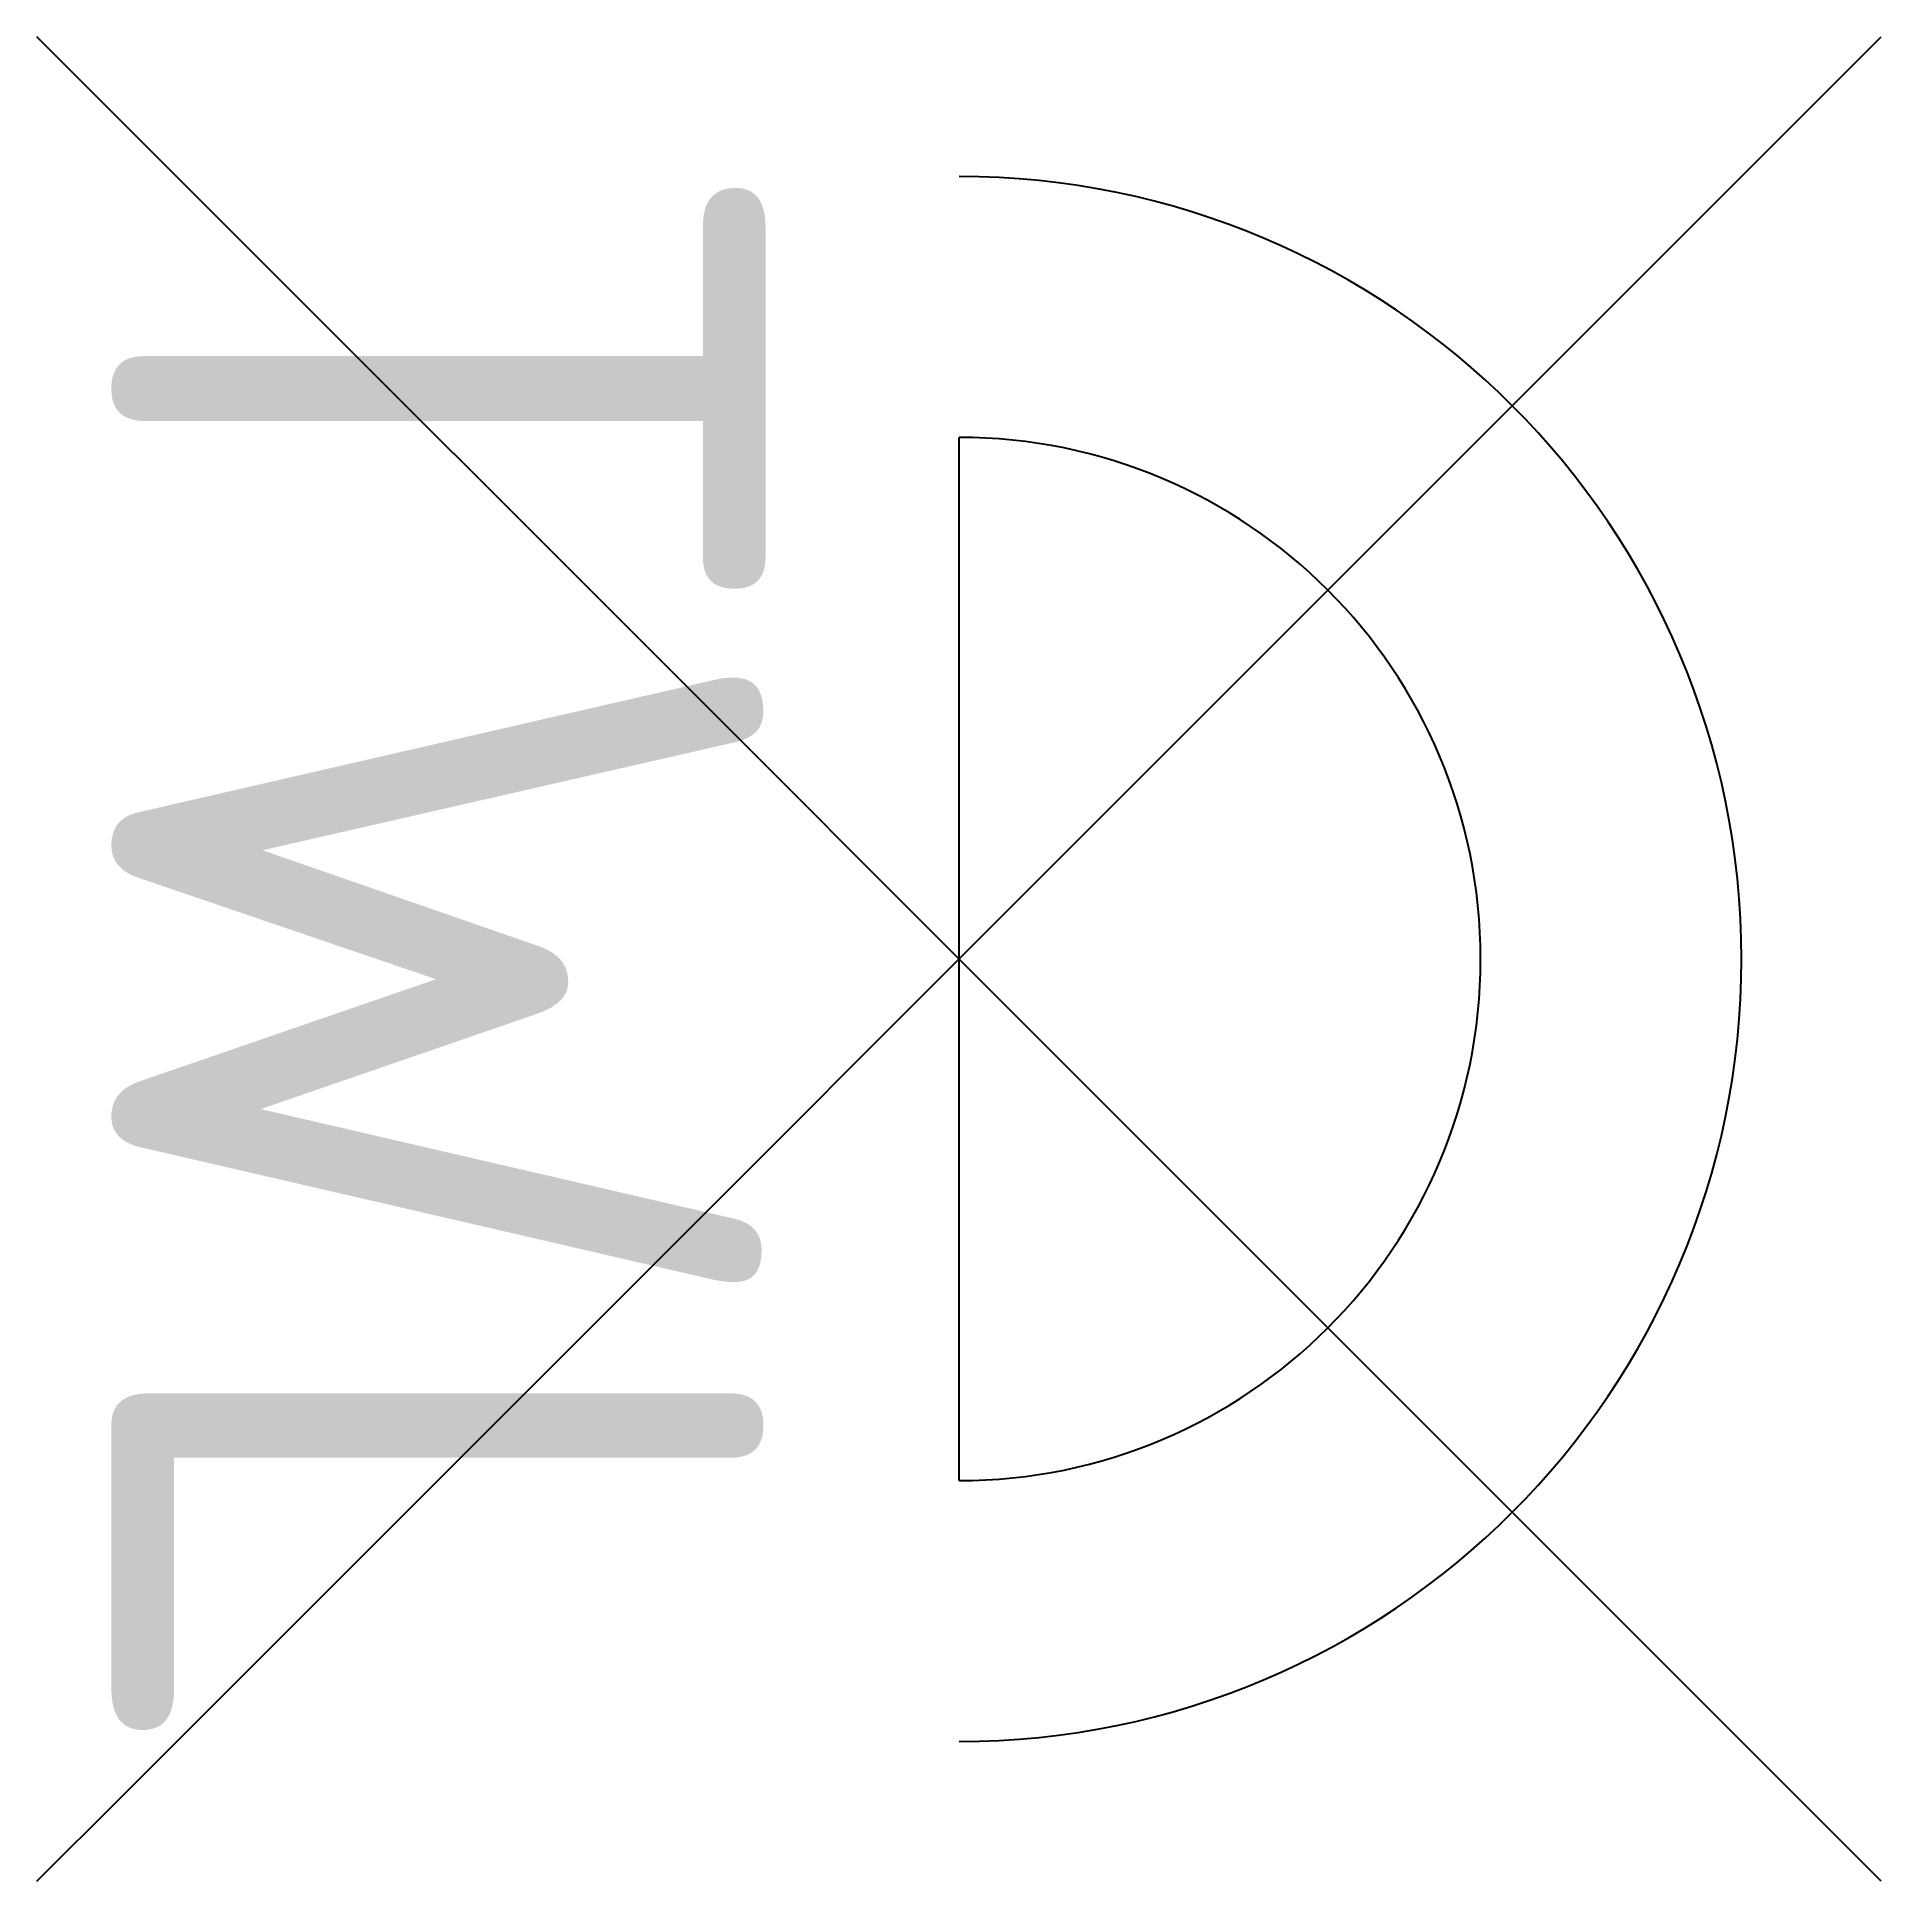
# Model space of a CAD drawing. Header units: metres. Extents: x -0.00654 to 0.00054, y -0.00354 to 0.00354.
import ezdxf

# ---------------------------------------------------------------- set-up
doc = ezdxf.new("R2010")
doc.units = ezdxf.units.M
doc.header["$MEASUREMENT"] = 0
doc.styles.add('NLCS-ISO-T25', font='', dxfattribs={"height": 0.0025})
doc.styles.get('NLCS-ISO-T25').set_extended_font_data('NLCS-ISO')

msp = doc.modelspace()

# ---------------------------------------------------------------- linework, layer by layer
msp.add_line((-0.003, -0.002), (-0.003, 0.002))
for radius in [0.003, 0.002]:
    msp.add_arc((-0.003, 0), radius, 270, 90)

# ---------------------------------------------------------------- texts
at = {"insert": (-0.00375, 0), "char_height": 0.0025, "attachment_point": 2, "rotation": 270, "line_spacing_factor": 0.85, "style": 'NLCS-ISO-T25', "bg_fill": 3, "box_fill_scale": 1.1, "bg_fill_color": 7, "bg_fill_transparency": 0}
msp.add_mtext('TWL', dxfattribs=at)

# ---------------------------------------------------------------- next in the draw order: linework, layer by layer
for p, q in [((-0.0065355, -0.0035355), (0.0005355, 0.0035355)), ((0.0005355, -0.0035355), (-0.0065355, 0.0035355))]:
    msp.add_line(p, q)

doc.saveas('drawing.dxf')
